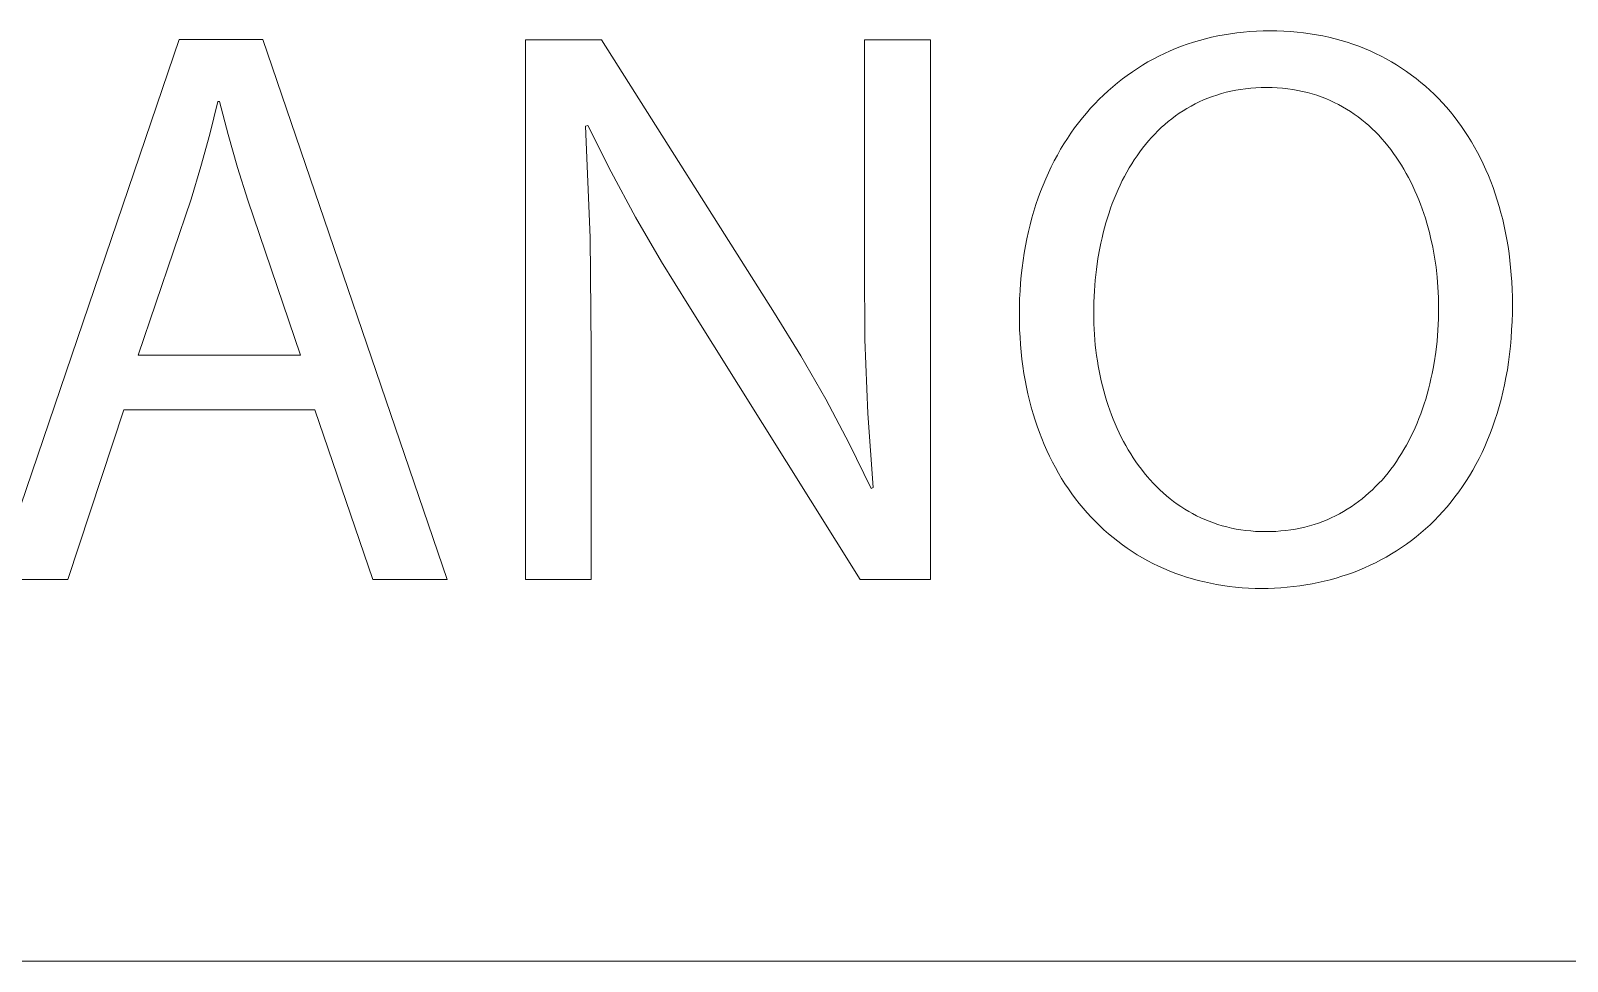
# Model space of a CAD drawing. Header units: millimetres. Extents: x -2163 to 4354, y -841 to 3711.
# Drawn here: x 2841 to 2966.1, y -841.3 to -765.5 of the extents above; entities that cross this region are included whole.
import ezdxf

# ---------------------------------------------------------------- set-up
doc = ezdxf.new("R2010")
doc.units = ezdxf.units.MM
doc.header["$MEASUREMENT"] = 0
doc.layers.add('Domyślny', color=7, linetype='Continuous', true_color=0x000000)

msp = doc.modelspace()

# ---------------------------------------------------------------- linework, layer by layer
at = {"layer": 'Domyślny', "color": 18, "lineweight": 15, "true_color": 0x000000}
for p, q in [((2936.65, -766.19), (2937.16, -766.07)), ((2937.16, -766.07), (2937.66, -765.96)), ((2937.66, -765.96), (2938.18, -765.86)), ((2938.18, -765.86), (2938.7, -765.78)), ((2938.7, -765.78), (2939.22, -765.7)), ((2939.22, -765.7), (2939.75, -765.64)), ((2939.75, -765.64), (2940.28, -765.6)), ((2940.28, -765.6), (2940.82, -765.56)), ((2940.82, -765.56), (2941.37, -765.54)), ((2941.37, -765.54), (2941.92, -765.54)), ((2941.92, -765.54), (2942.48, -765.54)), ((2942.48, -765.54), (2943.03, -765.56)), ((2943.03, -765.56), (2943.58, -765.6)), ((2943.58, -765.6), (2944.12, -765.64)), ((2944.12, -765.64), (2944.65, -765.7)), ((2944.65, -765.7), (2945.18, -765.78)), ((2945.18, -765.78), (2945.7, -765.86)), ((2945.7, -765.86), (2946.21, -765.96)), ((2946.21, -765.96), (2946.72, -766.07)), ((2946.72, -766.07), (2947.22, -766.19)), ((2838.07, -810.22), (2853.04, -766.26)), ((2853.04, -766.26), (2859.86, -766.26)), ((2859.86, -766.26), (2874.87, -810.22)), ((2881.27, -810.22), (2881.27, -766.28)), ((2881.27, -766.28), (2887.45, -766.28)), ((2887.45, -766.28), (2901.54, -788.52)), ((2908.89, -784.66), (2908.89, -766.28)), ((2908.89, -766.28), (2914.27, -766.28)), ((2914.27, -766.28), (2914.27, -810.22)), ((2933.31, -767.39), (2933.77, -767.18)), ((2933.77, -767.18), (2934.23, -766.99)), ((2934.23, -766.99), (2934.7, -766.8)), ((2934.7, -766.8), (2935.18, -766.63)), ((2935.18, -766.63), (2935.67, -766.47)), ((2935.67, -766.47), (2936.16, -766.33)), ((2936.16, -766.33), (2936.65, -766.19)), ((2947.22, -766.19), (2947.71, -766.33)), ((2947.71, -766.33), (2948.2, -766.47)), ((2948.2, -766.47), (2948.67, -766.63)), ((2948.67, -766.63), (2949.15, -766.8)), ((2949.15, -766.8), (2949.61, -766.99)), ((2949.61, -766.99), (2950.07, -767.18)), ((2950.07, -767.18), (2950.51, -767.39)), ((2931.11, -768.6), (2931.54, -768.34)), ((2931.54, -768.34), (2931.97, -768.08)), ((2931.97, -768.08), (2932.41, -767.84)), ((2932.41, -767.84), (2932.85, -767.61)), ((2932.85, -767.61), (2933.31, -767.39)), ((2950.51, -767.39), (2950.96, -767.6)), ((2950.96, -767.6), (2951.39, -767.83)), ((2951.39, -767.83), (2951.81, -768.07)), ((2951.81, -768.07), (2952.23, -768.32)), ((2952.23, -768.32), (2952.64, -768.58)), ((2929.11, -770.09), (2929.49, -769.77)), ((2929.49, -769.77), (2929.89, -769.46)), ((2929.89, -769.46), (2930.29, -769.17)), ((2930.29, -769.17), (2930.7, -768.88)), ((2930.7, -768.88), (2931.11, -768.6)), ((2952.64, -768.58), (2953.04, -768.86)), ((2953.04, -768.86), (2953.44, -769.14)), ((2953.44, -769.14), (2953.82, -769.43)), ((2953.82, -769.43), (2954.2, -769.74)), ((2954.2, -769.74), (2954.57, -770.05)), ((2928, -771.12), (2928.36, -770.77)), ((2928.36, -770.77), (2928.73, -770.42)), ((2928.73, -770.42), (2929.11, -770.09)), ((2936.85, -771.03), (2936.5, -771.17)), ((2937.22, -770.89), (2936.85, -771.03)), ((2937.58, -770.77), (2937.22, -770.89)), ((2937.96, -770.65), (2937.58, -770.77)), ((2938.34, -770.55), (2937.96, -770.65)), ((2938.73, -770.46), (2938.34, -770.55)), ((2939.12, -770.38), (2938.73, -770.46)), ((2939.52, -770.32), (2939.12, -770.38)), ((2939.93, -770.26), (2939.52, -770.32)), ((2940.35, -770.22), (2939.93, -770.26)), ((2940.77, -770.19), (2940.35, -770.22)), ((2941.2, -770.17), (2940.77, -770.19)), ((2941.64, -770.16), (2941.2, -770.17)), ((2942.08, -770.17), (2941.64, -770.16)), ((2942.51, -770.19), (2942.08, -770.17)), ((2942.94, -770.22), (2942.51, -770.19)), ((2943.36, -770.27), (2942.94, -770.22)), ((2943.77, -770.32), (2943.36, -770.27)), ((2944.17, -770.39), (2943.77, -770.32)), ((2944.57, -770.48), (2944.17, -770.39)), ((2944.96, -770.57), (2944.57, -770.48)), ((2945.34, -770.68), (2944.96, -770.57)), ((2945.72, -770.79), (2945.34, -770.68)), ((2946.09, -770.92), (2945.72, -770.79)), ((2946.45, -771.06), (2946.09, -770.92)), ((2946.81, -771.21), (2946.45, -771.06)), ((2954.57, -770.05), (2954.93, -770.37)), ((2954.93, -770.37), (2955.29, -770.71)), ((2955.29, -770.71), (2955.63, -771.05)), ((2955.63, -771.05), (2955.96, -771.41)), ((2856.21, -771.29), (2855.54, -773.96)), ((2856.34, -771.29), (2856.21, -771.29)), ((2857.05, -773.99), (2856.34, -771.29)), ((2926.63, -772.63), (2926.96, -772.24)), ((2926.96, -772.24), (2927.3, -771.85)), ((2927.3, -771.85), (2927.64, -771.48)), ((2927.64, -771.48), (2928, -771.12)), ((2934.52, -772.26), (2934.22, -772.47)), ((2934.83, -772.05), (2934.52, -772.26)), ((2935.15, -771.86), (2934.83, -772.05)), ((2935.48, -771.67), (2935.15, -771.86)), ((2935.81, -771.49), (2935.48, -771.67)), ((2936.15, -771.33), (2935.81, -771.49)), ((2936.5, -771.17), (2936.15, -771.33)), ((2947.15, -771.37), (2946.81, -771.21)), ((2947.49, -771.55), (2947.15, -771.37)), ((2947.83, -771.73), (2947.49, -771.55)), ((2948.15, -771.92), (2947.83, -771.73)), ((2948.47, -772.12), (2948.15, -771.92)), ((2948.78, -772.33), (2948.47, -772.12)), ((2949.09, -772.55), (2948.78, -772.33)), ((2955.96, -771.41), (2956.29, -771.77)), ((2956.29, -771.77), (2956.61, -772.14)), ((2956.61, -772.14), (2956.92, -772.53)), ((2886.35, -773.24), (2886.15, -773.31)), ((2886.15, -773.31), (2886.52, -782.37)), ((2888.23, -777.01), (2886.35, -773.24)), ((2925.7, -773.87), (2926, -773.45)), ((2926, -773.45), (2926.31, -773.03)), ((2926.31, -773.03), (2926.63, -772.63)), ((2933.06, -773.42), (2932.79, -773.68)), ((2933.34, -773.17), (2933.06, -773.42)), ((2933.62, -772.93), (2933.34, -773.17)), ((2933.92, -772.7), (2933.62, -772.93)), ((2934.22, -772.47), (2933.92, -772.7)), ((2949.39, -772.78), (2949.09, -772.55)), ((2949.68, -773.02), (2949.39, -772.78)), ((2949.96, -773.26), (2949.68, -773.02)), ((2950.24, -773.52), (2949.96, -773.26)), ((2950.51, -773.78), (2950.24, -773.52)), ((2956.92, -772.53), (2957.22, -772.92)), ((2957.22, -772.92), (2957.51, -773.32)), ((2957.51, -773.32), (2957.79, -773.73)), ((2855.54, -773.96), (2854.81, -776.6)), ((2857.81, -776.66), (2857.05, -773.99)), ((2924.86, -775.19), (2925.13, -774.74)), ((2925.13, -774.74), (2925.41, -774.3)), ((2925.41, -774.3), (2925.7, -773.87)), ((2931.77, -774.8), (2931.53, -775.1)), ((2932.01, -774.51), (2931.77, -774.8)), ((2932.27, -774.22), (2932.01, -774.51)), ((2932.52, -773.95), (2932.27, -774.22)), ((2932.79, -773.68), (2932.52, -773.95)), ((2950.77, -774.05), (2950.51, -773.78)), ((2951.03, -774.33), (2950.77, -774.05)), ((2951.28, -774.62), (2951.03, -774.33)), ((2951.52, -774.91), (2951.28, -774.62)), ((2957.79, -773.73), (2958.06, -774.15)), ((2958.06, -774.15), (2958.33, -774.58)), ((2958.33, -774.58), (2958.58, -775.02)), ((2924.34, -776.13), (2924.59, -775.66)), ((2924.59, -775.66), (2924.86, -775.19)), ((2930.86, -776.04), (2930.65, -776.37)), ((2931.08, -775.72), (2930.86, -776.04)), ((2931.3, -775.4), (2931.08, -775.72)), ((2931.53, -775.1), (2931.3, -775.4)), ((2951.75, -775.21), (2951.52, -774.91)), ((2951.98, -775.52), (2951.75, -775.21)), ((2952.2, -775.83), (2951.98, -775.52)), ((2952.41, -776.15), (2952.2, -775.83)), ((2958.58, -775.02), (2958.83, -775.46)), ((2958.83, -775.46), (2959.06, -775.92)), ((2959.06, -775.92), (2959.29, -776.38)), ((2854.81, -776.6), (2854.02, -779.24)), ((2858.64, -779.32), (2857.81, -776.66)), ((2890.23, -780.71), (2888.23, -777.01)), ((2923.64, -777.59), (2923.86, -777.1)), ((2923.86, -777.1), (2924.1, -776.61)), ((2924.1, -776.61), (2924.34, -776.13)), ((2930.25, -777.04), (2930.06, -777.39)), ((2930.45, -776.7), (2930.25, -777.04)), ((2930.65, -776.37), (2930.45, -776.7)), ((2952.62, -776.48), (2952.41, -776.15)), ((2952.82, -776.81), (2952.62, -776.48)), ((2953.01, -777.15), (2952.82, -776.81)), ((2953.2, -777.49), (2953.01, -777.15)), ((2959.29, -776.38), (2959.5, -776.85)), ((2959.5, -776.85), (2959.71, -777.33)), ((2959.71, -777.33), (2959.9, -777.82)), ((2923.23, -778.62), (2923.43, -778.1)), ((2923.43, -778.1), (2923.64, -777.59)), ((2929.54, -778.47), (2929.37, -778.84)), ((2929.71, -778.1), (2929.54, -778.47)), ((2929.88, -777.74), (2929.71, -778.1)), ((2930.06, -777.39), (2929.88, -777.74)), ((2953.38, -777.84), (2953.2, -777.49)), ((2953.55, -778.2), (2953.38, -777.84)), ((2953.72, -778.56), (2953.55, -778.2)), ((2953.88, -778.92), (2953.72, -778.56)), ((2959.9, -777.82), (2960.09, -778.31)), ((2960.09, -778.31), (2960.27, -778.81)), ((2854.02, -779.24), (2849.7, -791.95)), ((2862.94, -791.95), (2858.64, -779.32)), ((2922.68, -780.22), (2922.85, -779.68)), ((2922.85, -779.68), (2923.03, -779.14)), ((2923.03, -779.14), (2923.23, -778.62)), ((2929.07, -779.59), (2928.93, -779.98)), ((2929.22, -779.21), (2929.07, -779.59)), ((2929.37, -778.84), (2929.22, -779.21)), ((2954.03, -779.29), (2953.88, -778.92)), ((2954.17, -779.66), (2954.03, -779.29)), ((2954.31, -780.04), (2954.17, -779.66)), ((2960.27, -778.81), (2960.43, -779.32)), ((2960.43, -779.32), (2960.59, -779.84)), ((2960.59, -779.84), (2960.73, -780.36)), ((2892.34, -784.36), (2890.23, -780.71)), ((2922.37, -781.33), (2922.52, -780.77)), ((2922.52, -780.77), (2922.68, -780.22)), ((2928.67, -780.77), (2928.55, -781.17)), ((2928.8, -780.37), (2928.67, -780.77)), ((2928.93, -779.98), (2928.8, -780.37)), ((2954.44, -780.42), (2954.31, -780.04)), ((2954.57, -780.8), (2954.44, -780.42)), ((2954.69, -781.19), (2954.57, -780.8)), ((2960.73, -780.36), (2960.87, -780.9)), ((2960.87, -780.9), (2961, -781.44)), ((2922.11, -782.47), (2922.24, -781.89)), ((2922.24, -781.89), (2922.37, -781.33)), ((2928.33, -781.99), (2928.23, -782.4)), ((2928.43, -781.58), (2928.33, -781.99)), ((2928.55, -781.17), (2928.43, -781.58)), ((2954.8, -781.58), (2954.69, -781.19)), ((2954.9, -781.97), (2954.8, -781.58)), ((2955, -782.36), (2954.9, -781.97)), ((2961, -781.44), (2961.11, -781.98)), ((2961.11, -781.98), (2961.21, -782.54)), ((2886.52, -782.37), (2886.61, -791.45)), ((2921.89, -783.64), (2922, -783.05)), ((2922, -783.05), (2922.11, -782.47)), ((2928.05, -783.24), (2927.9, -784.09)), ((2928.13, -782.82), (2928.05, -783.24)), ((2928.23, -782.4), (2928.13, -782.82)), ((2955.17, -783.16), (2955, -782.36)), ((2955.32, -783.97), (2955.17, -783.16)), ((2961.21, -782.54), (2961.31, -783.09)), ((2961.31, -783.09), (2961.39, -783.66)), ((2894.57, -787.93), (2892.34, -784.36)), ((2908.92, -790.68), (2908.89, -784.66)), ((2921.65, -785.46), (2921.72, -784.85)), ((2921.72, -784.85), (2921.8, -784.24)), ((2921.8, -784.24), (2921.89, -783.64)), ((2927.9, -784.09), (2927.77, -784.96)), ((2955.44, -784.78), (2955.32, -783.97)), ((2955.53, -785.6), (2955.44, -784.78)), ((2961.39, -783.66), (2961.46, -784.23)), ((2961.46, -784.23), (2961.52, -784.81)), ((2961.52, -784.81), (2961.57, -785.4)), ((2921.55, -786.72), (2921.6, -786.09)), ((2921.6, -786.09), (2921.65, -785.46)), ((2927.68, -785.83), (2927.61, -786.72)), ((2927.77, -784.96), (2927.68, -785.83)), ((2955.6, -786.42), (2955.53, -785.6)), ((2961.57, -785.4), (2961.61, -785.99)), ((2961.61, -785.99), (2961.64, -786.59)), ((2921.5, -788), (2921.52, -787.35)), ((2921.52, -787.35), (2921.55, -786.72)), ((2927.61, -786.72), (2927.57, -787.62)), ((2955.64, -787.24), (2955.6, -786.42)), ((2955.65, -788.06), (2955.64, -787.24)), ((2961.64, -786.59), (2961.66, -787.19)), ((2961.66, -787.19), (2961.66, -787.8)), ((2908.52, -810.22), (2894.57, -787.93)), ((2901.54, -788.52), (2903.69, -791.99)), ((2921.5, -788.65), (2921.5, -788)), ((2927.57, -787.62), (2927.55, -788.52)), ((2927.55, -788.52), (2927.57, -789.39)), ((2955.64, -788.99), (2955.65, -788.06)), ((2961.66, -788.51), (2961.64, -789.2)), ((2961.66, -787.8), (2961.66, -788.51)), ((2921.5, -789.27), (2921.5, -788.65)), ((2921.52, -789.88), (2921.5, -789.27)), ((2927.57, -789.39), (2927.61, -790.26)), ((2955.59, -789.91), (2955.64, -788.99)), ((2961.64, -789.2), (2961.6, -789.88)), ((2909.15, -796.7), (2908.92, -790.68)), ((2921.55, -790.49), (2921.52, -789.88)), ((2921.59, -791.09), (2921.55, -790.49)), ((2921.64, -791.68), (2921.59, -791.09)), ((2927.61, -790.26), (2927.68, -791.12)), ((2955.42, -791.71), (2955.52, -790.81)), ((2955.52, -790.81), (2955.59, -789.91)), ((2961.56, -790.55), (2961.5, -791.22)), ((2961.6, -789.88), (2961.56, -790.55)), ((2849.7, -791.95), (2862.94, -791.95)), ((2886.61, -791.45), (2886.61, -810.22)), ((2903.69, -791.99), (2905.72, -795.53)), ((2921.71, -792.27), (2921.64, -791.68)), ((2921.78, -792.85), (2921.71, -792.27)), ((2927.68, -791.12), (2927.73, -791.55)), ((2927.73, -791.55), (2927.79, -791.97)), ((2927.79, -791.97), (2927.85, -792.4)), ((2955.29, -792.58), (2955.42, -791.71)), ((2961.43, -791.87), (2961.34, -792.51)), ((2961.5, -791.22), (2961.43, -791.87)), ((2921.87, -793.43), (2921.78, -792.85)), ((2921.97, -793.99), (2921.87, -793.43)), ((2927.85, -792.4), (2927.92, -792.81)), ((2927.92, -792.81), (2928, -793.23)), ((2928, -793.23), (2928.08, -793.64)), ((2955.03, -793.87), (2955.13, -793.45)), ((2955.13, -793.45), (2955.21, -793.02)), ((2955.21, -793.02), (2955.29, -792.58)), ((2961.25, -793.14), (2961.14, -793.76)), ((2961.34, -792.51), (2961.25, -793.14)), ((2922.08, -794.55), (2921.97, -793.99)), ((2922.2, -795.1), (2922.08, -794.55)), ((2928.08, -793.64), (2928.17, -794.05)), ((2928.17, -794.05), (2928.27, -794.45)), ((2928.27, -794.45), (2928.37, -794.86)), ((2928.37, -794.86), (2928.49, -795.25)), ((2954.72, -795.12), (2954.83, -794.71)), ((2954.83, -794.71), (2954.94, -794.29)), ((2954.94, -794.29), (2955.03, -793.87)), ((2961.02, -794.37), (2960.89, -794.97)), ((2961.14, -793.76), (2961.02, -794.37)), ((2905.72, -795.53), (2907.64, -799.13)), ((2922.33, -795.64), (2922.2, -795.1)), ((2922.47, -796.18), (2922.33, -795.64)), ((2928.49, -795.25), (2928.6, -795.65)), ((2928.6, -795.65), (2928.73, -796.04)), ((2928.73, -796.04), (2928.86, -796.42)), ((2954.34, -796.32), (2954.47, -795.92)), ((2954.47, -795.92), (2954.6, -795.52)), ((2954.6, -795.52), (2954.72, -795.12)), ((2960.74, -795.55), (2960.59, -796.13)), ((2960.89, -794.97), (2960.74, -795.55)), ((2848.53, -796.4), (2843.97, -810.22)), ((2864.11, -796.4), (2848.53, -796.4)), ((2868.82, -810.22), (2864.11, -796.4)), ((2909.59, -802.71), (2909.15, -796.7)), ((2922.62, -796.71), (2922.47, -796.18)), ((2922.78, -797.23), (2922.62, -796.71)), ((2922.95, -797.74), (2922.78, -797.23)), ((2928.86, -796.42), (2929, -796.8)), ((2929, -796.8), (2929.15, -797.17)), ((2929.15, -797.17), (2929.3, -797.54)), ((2953.9, -797.47), (2954.05, -797.09)), ((2954.05, -797.09), (2954.2, -796.71)), ((2954.2, -796.71), (2954.34, -796.32)), ((2960.24, -797.25), (2960.05, -797.8)), ((2960.42, -796.7), (2960.24, -797.25)), ((2960.59, -796.13), (2960.42, -796.7)), ((2923.13, -798.25), (2922.95, -797.74)), ((2923.33, -798.74), (2923.13, -798.25)), ((2929.3, -797.54), (2929.46, -797.91)), ((2929.46, -797.91), (2929.63, -798.27)), ((2929.63, -798.27), (2929.8, -798.62)), ((2929.8, -798.62), (2929.98, -798.97)), ((2953.22, -798.93), (2953.4, -798.58)), ((2953.4, -798.58), (2953.57, -798.21)), ((2953.57, -798.21), (2953.74, -797.85)), ((2953.74, -797.85), (2953.9, -797.47)), ((2959.85, -798.33), (2959.64, -798.85)), ((2960.05, -797.8), (2959.85, -798.33)), ((2907.64, -799.13), (2909.43, -802.8)), ((2923.53, -799.23), (2923.33, -798.74)), ((2923.74, -799.71), (2923.53, -799.23)), ((2923.96, -800.18), (2923.74, -799.71)), ((2929.98, -798.97), (2930.17, -799.31)), ((2930.17, -799.31), (2930.37, -799.65)), ((2930.37, -799.65), (2930.57, -799.98)), ((2952.63, -799.96), (2952.83, -799.62)), ((2952.83, -799.62), (2953.03, -799.28)), ((2953.03, -799.28), (2953.22, -798.93)), ((2959.19, -799.87), (2958.95, -800.36)), ((2959.42, -799.37), (2959.19, -799.87)), ((2959.64, -798.85), (2959.42, -799.37)), ((2924.19, -800.65), (2923.96, -800.18)), ((2924.43, -801.1), (2924.19, -800.65)), ((2924.68, -801.55), (2924.43, -801.1)), ((2930.57, -799.98), (2930.77, -800.3)), ((2930.77, -800.3), (2930.99, -800.62)), ((2930.99, -800.62), (2931.21, -800.93)), ((2931.21, -800.93), (2931.44, -801.23)), ((2951.76, -801.23), (2951.99, -800.92)), ((2951.99, -800.92), (2952.21, -800.61)), ((2952.21, -800.61), (2952.42, -800.29)), ((2952.42, -800.29), (2952.63, -799.96)), ((2958.69, -800.84), (2958.43, -801.31)), ((2958.95, -800.36), (2958.69, -800.84)), ((2924.94, -801.98), (2924.68, -801.55)), ((2925.21, -802.41), (2924.94, -801.98)), ((2931.44, -801.23), (2931.67, -801.53)), ((2931.67, -801.53), (2931.91, -801.82)), ((2931.91, -801.82), (2932.16, -802.1)), ((2932.16, -802.1), (2932.41, -802.38)), ((2932.41, -802.38), (2932.67, -802.64)), ((2950.78, -802.38), (2951.04, -802.11)), ((2951.04, -802.11), (2951.29, -801.82)), ((2951.29, -801.82), (2951.53, -801.53)), ((2951.53, -801.53), (2951.76, -801.23)), ((2957.88, -802.22), (2957.59, -802.65)), ((2958.16, -801.77), (2957.88, -802.22)), ((2958.43, -801.31), (2958.16, -801.77)), ((2909.43, -802.8), (2909.59, -802.71)), ((2925.49, -802.83), (2925.21, -802.41)), ((2925.78, -803.24), (2925.49, -802.83)), ((2926.08, -803.64), (2925.78, -803.24)), ((2932.67, -802.64), (2932.93, -802.9)), ((2932.93, -802.9), (2933.21, -803.15)), ((2933.21, -803.15), (2933.48, -803.4)), ((2933.48, -803.4), (2933.77, -803.63)), ((2949.42, -803.64), (2949.7, -803.41)), ((2949.7, -803.41), (2949.98, -803.16)), ((2949.98, -803.16), (2950.26, -802.91)), ((2950.26, -802.91), (2950.52, -802.65)), ((2950.52, -802.65), (2950.78, -802.38)), ((2956.98, -803.49), (2956.67, -803.9)), ((2957.29, -803.08), (2956.98, -803.49)), ((2957.59, -802.65), (2957.29, -803.08)), ((2926.38, -804.03), (2926.08, -803.64)), ((2926.7, -804.41), (2926.38, -804.03)), ((2927.02, -804.78), (2926.7, -804.41)), ((2927.35, -805.14), (2927.02, -804.78)), ((2933.77, -803.63), (2934.06, -803.86)), ((2934.06, -803.86), (2934.36, -804.07)), ((2934.36, -804.07), (2934.66, -804.28)), ((2934.66, -804.28), (2934.97, -804.48)), ((2934.97, -804.48), (2935.29, -804.67)), ((2935.29, -804.67), (2935.61, -804.85)), ((2935.61, -804.85), (2935.94, -805.02)), ((2947.24, -805.03), (2947.57, -804.86)), ((2947.57, -804.86), (2947.89, -804.68)), ((2947.89, -804.68), (2948.21, -804.49)), ((2948.21, -804.49), (2948.52, -804.29)), ((2948.52, -804.29), (2948.83, -804.09)), ((2948.83, -804.09), (2949.13, -803.87)), ((2949.13, -803.87), (2949.42, -803.64)), ((2956, -804.67), (2955.66, -805.04)), ((2956.34, -804.29), (2956, -804.67)), ((2956.67, -803.9), (2956.34, -804.29)), ((2927.69, -805.49), (2927.35, -805.14)), ((2928.04, -805.83), (2927.69, -805.49)), ((2928.39, -806.17), (2928.04, -805.83)), ((2935.94, -805.02), (2936.27, -805.18)), ((2936.27, -805.18), (2936.61, -805.33)), ((2936.61, -805.33), (2936.96, -805.47)), ((2936.96, -805.47), (2937.31, -805.6)), ((2937.31, -805.6), (2937.67, -805.72)), ((2937.67, -805.72), (2938.03, -805.83)), ((2938.03, -805.83), (2938.4, -805.93)), ((2938.4, -805.93), (2938.78, -806.02)), ((2938.78, -806.02), (2939.16, -806.1)), ((2939.16, -806.1), (2939.55, -806.16)), ((2943.61, -806.16), (2944, -806.1)), ((2944, -806.1), (2944.38, -806.02)), ((2944.38, -806.02), (2944.76, -805.94)), ((2944.76, -805.94), (2945.13, -805.84)), ((2945.13, -805.84), (2945.5, -805.73)), ((2945.5, -805.73), (2945.86, -805.61)), ((2945.86, -805.61), (2946.21, -805.48)), ((2946.21, -805.48), (2946.56, -805.34)), ((2946.56, -805.34), (2946.9, -805.19)), ((2946.9, -805.19), (2947.24, -805.03)), ((2954.58, -806.08), (2954.21, -806.41)), ((2954.95, -805.75), (2954.58, -806.08)), ((2955.31, -805.4), (2954.95, -805.75)), ((2955.66, -805.04), (2955.31, -805.4)), ((2928.76, -806.49), (2928.39, -806.17)), ((2929.13, -806.8), (2928.76, -806.49)), ((2929.51, -807.1), (2929.13, -806.8)), ((2929.89, -807.39), (2929.51, -807.1)), ((2939.55, -806.16), (2939.94, -806.22)), ((2939.94, -806.22), (2940.34, -806.26)), ((2940.34, -806.26), (2940.74, -806.29)), ((2940.74, -806.29), (2941.15, -806.31)), ((2941.15, -806.31), (2941.57, -806.31)), ((2941.57, -806.31), (2941.99, -806.31)), ((2941.99, -806.31), (2942.4, -806.29)), ((2942.4, -806.29), (2942.81, -806.26)), ((2942.81, -806.26), (2943.21, -806.22)), ((2943.21, -806.22), (2943.61, -806.16)), ((2953.04, -807.32), (2952.64, -807.6)), ((2953.44, -807.03), (2953.04, -807.32)), ((2953.83, -806.73), (2953.44, -807.03)), ((2954.21, -806.41), (2953.83, -806.73)), ((2930.29, -807.67), (2929.89, -807.39)), ((2930.69, -807.94), (2930.29, -807.67)), ((2931.1, -808.2), (2930.69, -807.94)), ((2931.52, -808.44), (2931.1, -808.2)), ((2931.95, -808.68), (2931.52, -808.44)), ((2950.95, -808.62), (2950.52, -808.84)), ((2951.38, -808.38), (2950.95, -808.62)), ((2951.81, -808.13), (2951.38, -808.38)), ((2952.22, -807.87), (2951.81, -808.13)), ((2952.64, -807.6), (2952.22, -807.87)), ((2932.38, -808.91), (2931.95, -808.68)), ((2932.82, -809.12), (2932.38, -808.91)), ((2933.26, -809.32), (2932.82, -809.12)), ((2933.71, -809.51), (2933.26, -809.32)), ((2934.17, -809.69), (2933.71, -809.51)), ((2934.64, -809.86), (2934.17, -809.69)), ((2935.11, -810.02), (2934.64, -809.86)), ((2948.24, -809.79), (2947.77, -809.95)), ((2948.71, -809.63), (2948.24, -809.79)), ((2949.17, -809.45), (2948.71, -809.63)), ((2949.62, -809.26), (2949.17, -809.45)), ((2950.07, -809.05), (2949.62, -809.26)), ((2950.52, -808.84), (2950.07, -809.05)), ((2843.97, -810.22), (2838.07, -810.22)), ((2874.87, -810.22), (2868.82, -810.22)), ((2886.61, -810.22), (2881.27, -810.22)), ((2914.27, -810.22), (2908.52, -810.22)), ((2935.59, -810.16), (2935.11, -810.02)), ((2936.07, -810.29), (2935.59, -810.16)), ((2936.57, -810.41), (2936.07, -810.29)), ((2937.06, -810.52), (2936.57, -810.41)), ((2937.57, -810.62), (2937.06, -810.52)), ((2938.07, -810.7), (2937.57, -810.62)), ((2938.59, -810.77), (2938.07, -810.7)), ((2939.11, -810.83), (2938.59, -810.77)), ((2939.64, -810.88), (2939.11, -810.83)), ((2940.17, -810.91), (2939.64, -810.88)), ((2940.7, -810.93), (2940.17, -810.91)), ((2941.24, -810.93), (2940.7, -810.93)), ((2941.77, -810.93), (2941.24, -810.93)), ((2942.29, -810.91), (2941.77, -810.93)), ((2942.81, -810.88), (2942.29, -810.91)), ((2943.32, -810.84), (2942.81, -810.88)), ((2943.83, -810.79), (2943.32, -810.84)), ((2944.34, -810.72), (2943.83, -810.79)), ((2944.84, -810.65), (2944.34, -810.72)), ((2945.34, -810.56), (2944.84, -810.65)), ((2945.84, -810.46), (2945.34, -810.56)), ((2946.33, -810.35), (2945.84, -810.46)), ((2946.81, -810.23), (2946.33, -810.35)), ((2947.3, -810.1), (2946.81, -810.23)), ((2947.77, -809.95), (2947.3, -810.1)), ((4347.69, -841.29), (-2162.68, -841.29)), ((4347.69, -841.29), (1891.21, -841.29))]:
    msp.add_line(p, q, dxfattribs=at)

doc.saveas('drawing.dxf')
